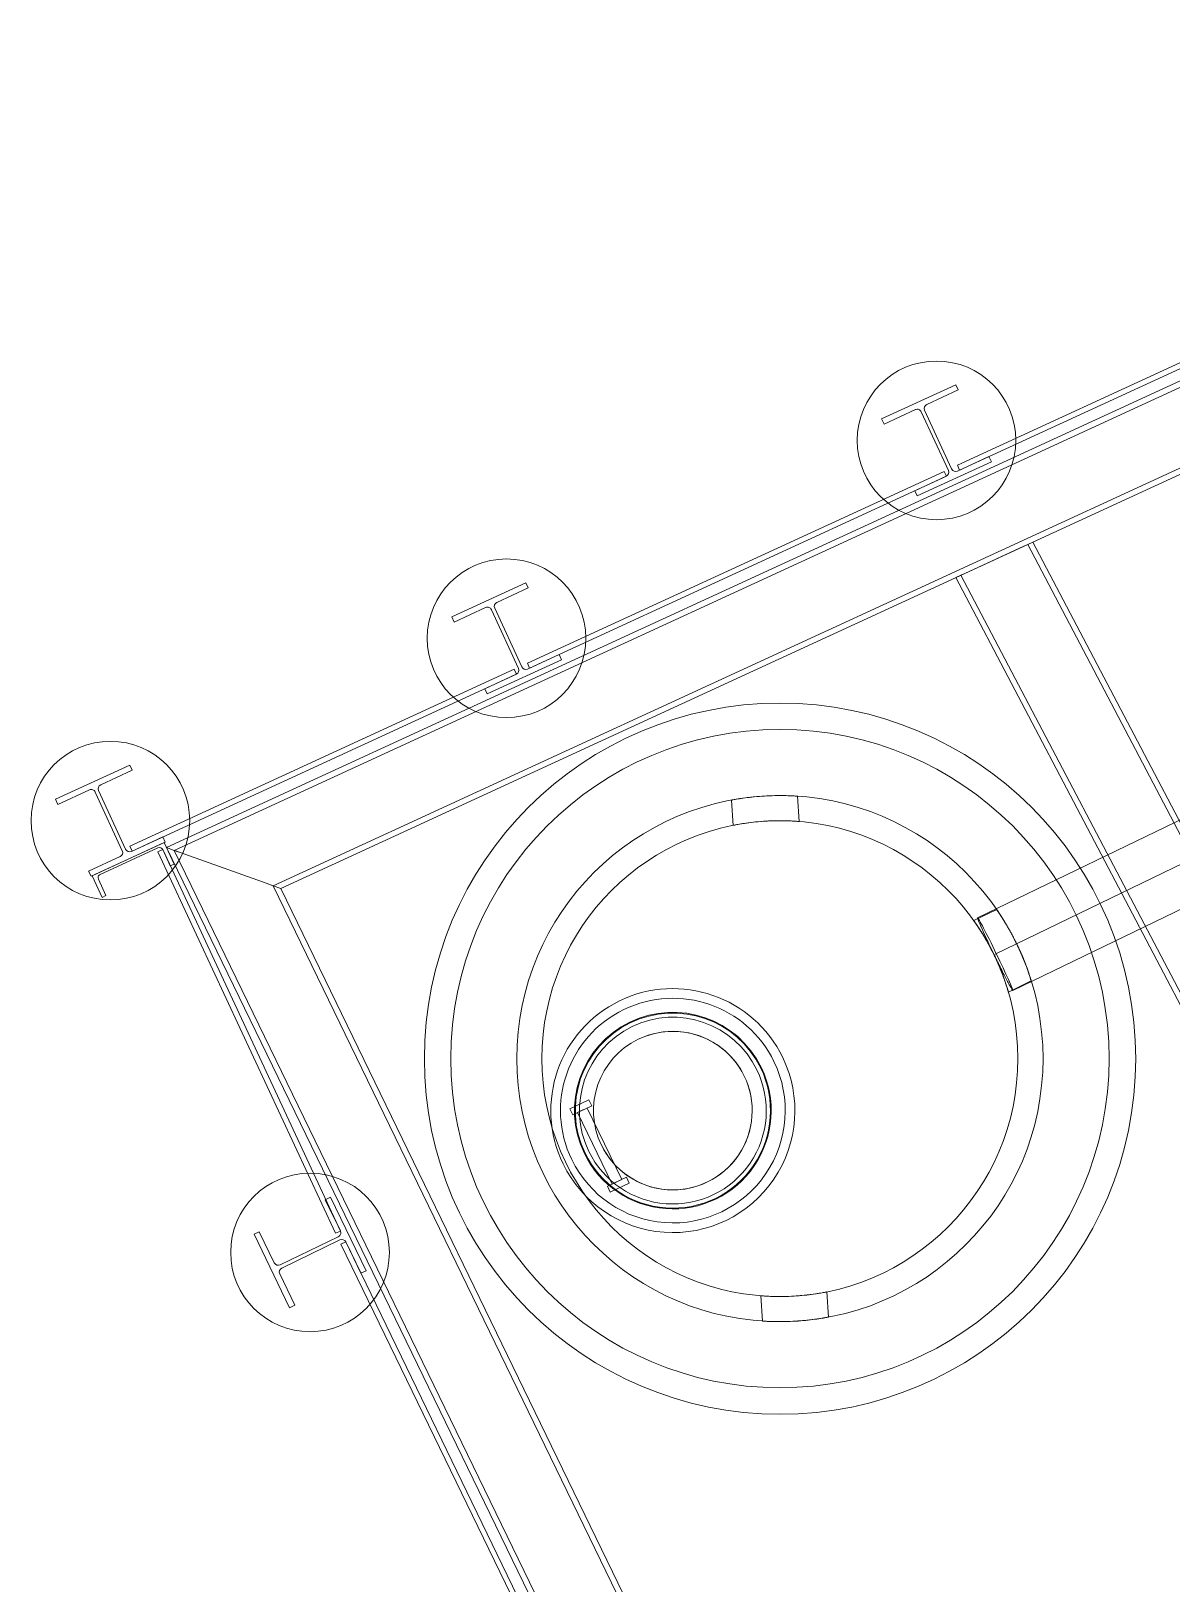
# Model space of a CAD drawing. Header units: metres. Extents: x 1753726 to 1755216, y 5920592 to 5921703.
# Drawn here: x 1754023.32 to 1754027.64, y 5920996.07 to 5921001.94 of the extents above; entities that cross this region are included whole.
import ezdxf

# ---------------------------------------------------------------- set-up
doc = ezdxf.new("R2010")
doc.units = ezdxf.units.M
doc.linetypes.add('CENTER', pattern=[50.8, 31.75, -6.35, 6.35, -6.35])
doc.linetypes.add('HIDDEN2', pattern=[4.7625, 3.175, -1.5875])
for name, color, linetype, lineweight in [('A-FLOR-____-OTLN', 9, 'Continuous', 9), ('A-GENM-____-OTLN', 4, 'Continuous', 9), ('A-WALL-____-OTLN', 2, 'Continuous', 9), ('P-PIPE-____-CNTR', 1, 'CENTER', 9), ('P-PIPE-____-OTLN', 6, 'HIDDEN2', 18), ('S-BEAM-____-OTLN', 7, 'Continuous', 9), ('S-COLS-____-OTLN', 52, 'Continuous', 9), ('S-FNDN-____-OTLN', 7, 'Continuous', 9)]:
    doc.layers.add(name, color=color, linetype=linetype, lineweight=lineweight)

# ---------------------------------------------------------------- blocks, each defined once
blk = doc.blocks.new('308492-ARUP-TUTB-MOD-0001_rvt-1-X-ARUP-GL-HERNE_BAY_ALIGNMENT')
at = {"layer": 'P-PIPE-____-CNTR'}
blk.add_line((1754028.2748, 5920999.08), (1754026.971, 5920998.448), dxfattribs=at)
blk.add_line((1754028.2748, 5920999.08), (1754026.971, 5920998.448), dxfattribs=at)
at = {"layer": 'P-PIPE-____-OTLN'}
for p, q in [((1754028.2083, 5920999.2173), (1754026.9045, 5920998.5852)), ((1754027.0375, 5920998.3108), (1754028.3413, 5920998.9428))]:
    blk.add_line(p, q, dxfattribs=at)
for start_param, end_param in [(0, 1.570796), (4.712389, 6.283185), (1.570796, 3.141593), (3.141593, 4.712389)]:
    blk.add_ellipse((1754026.971, 5920998.448), major_axis=(-0.0665, 0.1372), ratio=0.029803, start_param=start_param, end_param=end_param, dxfattribs=at)
blk = doc.blocks.new('Generic Model - Access Cover - WSL - Floor Base - Inspector Riser 2-4531329-X-ARUP-GL-HERNE_BAY_ALIGNMENT')
at = {"layer": 'A-GENM-____-OTLN'}
for radius, start, end in [(0.4615, 0, 180), (0.4615, 0, 180), (0.425, 0, 180), (0.425, 0, 180), (0.3719, 0, 180), (0.3691, 0, 180), (0.3533, 0, 180), (0.3533, 0, 180), (0.3533, 0, 180), (0.3, 0, 180), (0.3, 0, 180), (0.4615, 180, 0), (0.4615, 180, 0), (0.425, 180, 0), (0.425, 180, 0), (0.3719, 180, 0), (0.3691, 180, 0), (0.3533, 180, 0), (0.3533, 180, 0), (0.3533, 180, 0), (0.3, 180, 0), (0.3, 180, 0)]:
    blk.add_arc((0, 0), radius, start, end, dxfattribs=at)
blk = doc.blocks.new('Arup_Vertical Circulation_Cat Ladder_with Cage_AU - Generic-4532416-X-ARUP-GL-HERNE_BAY_ALIGNMENT')
at = {"layer": 'A-GENM-____-OTLN'}
for p, q in [((-0.175, -0.19), (-0.175, -0.11)), ((-0.175, -0.11), (-0.15, -0.11)), ((-0.15, -0.11), (-0.175, -0.11)), ((-0.175, -0.11), (-0.175, -0.19)), ((-0.15, -0.11), (-0.15, -0.19)), ((-0.15, -0.19), (-0.15, -0.11)), ((0.15, -0.11), (0.175, -0.11)), ((0.15, -0.19), (0.15, -0.11)), ((0.15, -0.11), (0.15, -0.19)), ((0.175, -0.11), (0.15, -0.11)), ((0.175, -0.11), (0.175, -0.19)), ((0.175, -0.19), (0.175, -0.11)), ((0.15, -0.13), (-0.15, -0.13)), ((-0.15, -0.13), (-0.15, -0.15)), ((0.15, -0.13), (-0.15, -0.13)), ((-0.15, -0.13), (-0.15, -0.15)), ((0.15, -0.13), (-0.15, -0.13)), ((-0.15, -0.13), (-0.15, -0.15)), ((0.15, -0.13), (-0.15, -0.13)), ((-0.15, -0.13), (-0.15, -0.15)), ((0.15, -0.13), (-0.15, -0.13)), ((-0.15, -0.13), (-0.15, -0.15)), ((0.15, -0.13), (-0.15, -0.13)), ((-0.15, -0.13), (-0.15, -0.15)), ((0.15, -0.13), (-0.15, -0.13)), ((-0.15, -0.13), (-0.15, -0.15)), ((0.15, -0.13), (-0.15, -0.13)), ((-0.15, -0.13), (-0.15, -0.15)), ((-0.15, -0.15), (-0.15, -0.17)), ((-0.15, -0.15), (-0.15, -0.17)), ((-0.15, -0.15), (-0.15, -0.17)), ((-0.15, -0.15), (-0.15, -0.17)), ((-0.15, -0.15), (-0.15, -0.17)), ((-0.15, -0.15), (-0.15, -0.17)), ((-0.15, -0.15), (-0.15, -0.17)), ((-0.15, -0.15), (-0.15, -0.17)), ((-0.15, -0.17), (0.15, -0.17)), ((-0.15, -0.17), (0.15, -0.17)), ((-0.15, -0.17), (0.15, -0.17)), ((-0.15, -0.17), (0.15, -0.17)), ((-0.15, -0.17), (0.15, -0.17)), ((-0.15, -0.17), (0.15, -0.17)), ((-0.15, -0.17), (0.15, -0.17)), ((-0.15, -0.17), (0.15, -0.17)), ((0.15, -0.15), (0.15, -0.13)), ((0.15, -0.15), (0.15, -0.13)), ((0.15, -0.15), (0.15, -0.13)), ((0.15, -0.15), (0.15, -0.13)), ((0.15, -0.15), (0.15, -0.13)), ((0.15, -0.15), (0.15, -0.13)), ((0.15, -0.15), (0.15, -0.13)), ((0.15, -0.15), (0.15, -0.13)), ((0.15, -0.17), (0.15, -0.15)), ((0.15, -0.17), (0.15, -0.15)), ((0.15, -0.17), (0.15, -0.15)), ((0.15, -0.17), (0.15, -0.15)), ((0.15, -0.17), (0.15, -0.15)), ((0.15, -0.17), (0.15, -0.15)), ((0.15, -0.17), (0.15, -0.15)), ((0.15, -0.17), (0.15, -0.15)), ((-0.15, -0.19), (-0.175, -0.19)), ((-0.175, -0.19), (-0.15, -0.19)), ((0.175, -0.19), (0.15, -0.19)), ((0.15, -0.19), (0.175, -0.19))]:
    blk.add_line(p, q, dxfattribs=at)
blk = doc.blocks.new('308492-ARUP-STPW-MOD-1800_rvt-1-X-ARUP-GL-HERNE_BAY_ALIGNMENT')
at = {"layer": 'A-FLOR-____-OTLN'}
for centre, radius, start, end in [((1754026.1571, 5920998.053), 1.345, 0, 180), ((1754026.1571, 5920998.053), 1.345, 0, 180), ((1754026.1567, 5920998.0532), 0.995, 0, 180), ((1754026.1567, 5920998.0532), 0.995, 0, 180), ((1754025.7519, 5920997.8566), 0.3, 295.86305, 115.86305), ((1754025.7519, 5920997.8566), 0.3, 295.86305, 115.86305), ((1754025.7519, 5920997.8566), 0.3, 115.86305, 295.86305), ((1754025.7519, 5920997.8566), 0.3, 115.86305, 295.86305), ((1754026.1571, 5920998.053), 1.345, 180, 0), ((1754026.1571, 5920998.053), 1.345, 180, 0), ((1754026.1567, 5920998.0532), 0.995, 180, 0), ((1754026.1567, 5920998.0532), 0.995, 180, 0)]:
    blk.add_arc(centre, radius, start, end, dxfattribs=at)
at = {"layer": 'A-WALL-____-OTLN'}
for p, q in [((1754025.9742, 5920999.0313), (1754025.9799, 5920998.9357)), ((1754026.2294, 5920998.9503), (1754026.2238, 5920999.046)), ((1754026.9765, 5920998.6172), (1754026.8899, 5920998.5752)), ((1754027.0207, 5920998.3052), (1754027.1073, 5920998.3472)), ((1754026.0847, 5920997.1561), (1754026.0903, 5920997.0604)), ((1754026.3399, 5920997.0752), (1754026.3343, 5920997.1709))]:
    blk.add_line(p, q, dxfattribs=at)
for radius, start, end in [(1.245, 0, 180), (1.245, 0, 180), (0.995, 0, 180), (0.995, 0, 180), (0.995, 0, 180), (0.995, 0, 180), (0.9, 0, 180), (0.9, 0, 180), (1.245, 180, 0), (1.245, 180, 0), (0.995, 180, 0), (0.995, 180, 0), (0.995, 180, 0), (0.995, 180, 0), (0.9, 180, 0), (0.9, 180, 0)]:
    blk.add_arc((1754026.1567, 5920998.0532), radius, start, end, dxfattribs=at)
for points, knots in [([(1754026.2238, 5920999.046), (1754026.2238, 5920999.046), (1754026.2228, 5920999.046), (1754026.2182, 5920999.0463), (1754026.2107, 5920999.0468), (1754026.1969, 5920999.0475), (1754026.1734, 5920999.0483), (1754026.1379, 5920999.0483), (1754026.0985, 5920999.0468), (1754026.0593, 5920999.0437), (1754026.024, 5920999.0395), (1754026.0007, 5920999.036), (1754025.9872, 5920999.0337), (1754025.9797, 5920999.0324), (1754025.9752, 5920999.0315), (1754025.9742, 5920999.0313), (1754025.9742, 5920999.0313)], [0, 0, 0, 0, 0.05, 0.1, 0.15, 0.2, 0.3, 0.4, 0.5, 0.6, 0.7, 0.8, 0.85, 0.9, 0.95, 1, 1, 1, 1]), ([(1754025.9742, 5920999.0313), (1754025.9742, 5920999.0313), (1754025.9752, 5920999.0315), (1754025.9798, 5920999.0324), (1754025.9872, 5920999.0337), (1754026.0007, 5920999.036), (1754026.0237, 5920999.0395), (1754026.059, 5920999.0437), (1754026.0985, 5920999.0468), (1754026.1382, 5920999.0483), (1754026.1737, 5920999.0483), (1754026.197, 5920999.0475), (1754026.2106, 5920999.0468), (1754026.2182, 5920999.0463), (1754026.2228, 5920999.046), (1754026.2238, 5920999.046), (1754026.2238, 5920999.046)], [0, 0, 0, 0, 0.05, 0.1, 0.15, 0.2, 0.3, 0.4, 0.5, 0.6, 0.7, 0.8, 0.85, 0.9, 0.95, 1, 1, 1, 1]), ([(1754025.9799, 5920998.9357), (1754025.9799, 5920998.9357), (1754025.9809, 5920998.9359), (1754025.9854, 5920998.9368), (1754025.9928, 5920998.9382), (1754026.0063, 5920998.9406), (1754026.0296, 5920998.9444), (1754026.0649, 5920998.9488), (1754026.1041, 5920998.952), (1754026.1434, 5920998.9534), (1754026.179, 5920998.9531), (1754026.2025, 5920998.9521), (1754026.2163, 5920998.9513), (1754026.2238, 5920998.9507), (1754026.2284, 5920998.9504), (1754026.2294, 5920998.9503), (1754026.2294, 5920998.9503)], [0, 0, 0, 0, 0.05, 0.1, 0.15, 0.2, 0.3, 0.4, 0.5, 0.6, 0.7, 0.8, 0.85, 0.9, 0.95, 1, 1, 1, 1]), ([(1754026.2294, 5920998.9503), (1754026.2294, 5920998.9503), (1754026.2284, 5920998.9504), (1754026.2238, 5920998.9507), (1754026.2163, 5920998.9513), (1754026.2026, 5920998.9521), (1754026.1793, 5920998.9531), (1754026.1438, 5920998.9534), (1754026.1041, 5920998.952), (1754026.0646, 5920998.9488), (1754026.0293, 5920998.9444), (1754026.0063, 5920998.9406), (1754025.9928, 5920998.9382), (1754025.9854, 5920998.9368), (1754025.9809, 5920998.9359), (1754025.9799, 5920998.9357), (1754025.9799, 5920998.9357)], [0, 0, 0, 0, 0.05, 0.1, 0.15, 0.2, 0.3, 0.4, 0.5, 0.6, 0.7, 0.8, 0.85, 0.9, 0.95, 1, 1, 1, 1]), ([(1754026.8899, 5920998.5752), (1754026.8899, 5920998.5752), (1754026.8905, 5920998.5743), (1754026.8926, 5920998.5714), (1754026.8955, 5920998.5672), (1754026.8997, 5920998.5612), (1754026.9049, 5920998.5535), (1754026.9087, 5920998.5477), (1754026.9123, 5920998.5423), (1754026.9164, 5920998.5358), (1754026.9219, 5920998.5271), (1754026.9277, 5920998.5175), (1754026.9325, 5920998.5094), (1754026.9362, 5920998.5031), (1754026.94, 5920998.4966), (1754026.9449, 5920998.4877), (1754026.9538, 5920998.4715), (1754026.9611, 5920998.4571), (1754026.9659, 5920998.4471)], [0.006884, 0.006884, 0.006884, 0.006884, 0.1111111, 0.1666667, 0.2222222, 0.3333333, 0.3888889, 0.4444444, 0.4791667, 0.5138889, 0.5833333, 0.6527778, 0.6875, 0.7222222, 0.7569444, 0.7916667, 0.8611111, 1, 1, 1, 1]), ([(1754026.9673, 5920998.4442), (1754026.9635, 5920998.4522), (1754026.9577, 5920998.4638), (1754026.9497, 5920998.479), (1754026.9416, 5920998.4937), (1754026.9317, 5920998.5111), (1754026.9229, 5920998.5254), (1754026.9172, 5920998.5345), (1754026.913, 5920998.5411), (1754026.9081, 5920998.5487), (1754026.9037, 5920998.5553), (1754026.9006, 5920998.5599), (1754026.8984, 5920998.563), (1754026.8965, 5920998.5658), (1754026.8943, 5920998.569), (1754026.8911, 5920998.5735), (1754026.89, 5920998.5751), (1754026.8899, 5920998.5752)], [0, 0, 0, 0, 0.111111, 0.166667, 0.222222, 0.333333, 0.444444, 0.479167, 0.513889, 0.583333, 0.652778, 0.6875, 0.722222, 0.756944, 0.791667, 0.861111, 1, 1, 1, 1]), ([(1754027.0514, 5920998.4886), (1754027.0476, 5920998.4965), (1754027.0417, 5920998.5081), (1754027.0338, 5920998.5232), (1754027.0258, 5920998.5378), (1754027.016, 5920998.555), (1754027.0075, 5920998.5692), (1754027.002, 5920998.5781), (1754026.9979, 5920998.5847), (1754026.9932, 5920998.5921), (1754026.989, 5920998.5985), (1754026.986, 5920998.603), (1754026.984, 5920998.606), (1754026.9822, 5920998.6087), (1754026.9802, 5920998.6117), (1754026.9774, 5920998.6158), (1754026.9765, 5920998.6171), (1754026.9765, 5920998.6171)], [0, 0, 0, 0, 0.1111111, 0.1666667, 0.2222222, 0.3333333, 0.4444444, 0.4791667, 0.5138889, 0.5833333, 0.6527778, 0.6875, 0.7222222, 0.7569444, 0.7916667, 0.8611111, 0.9931142, 0.9931142, 0.9931142, 0.9931142]), ([(1754026.9765, 5920998.6171), (1754026.9765, 5920998.6171), (1754026.9773, 5920998.616), (1754026.9795, 5920998.6127), (1754026.9826, 5920998.6081), (1754026.9879, 5920998.6002), (1754026.9944, 5920998.5902), (1754026.9995, 5920998.5821), (1754027.0036, 5920998.5755), (1754027.0091, 5920998.5666), (1754027.0149, 5920998.5568), (1754027.0197, 5920998.5486), (1754027.0233, 5920998.5421), (1754027.027, 5920998.5355), (1754027.032, 5920998.5265), (1754027.0407, 5920998.5101), (1754027.048, 5920998.4956), (1754027.0528, 5920998.4857)], [0, 0, 0, 0, 0.111111, 0.166667, 0.222222, 0.333333, 0.444444, 0.479167, 0.513889, 0.583333, 0.652778, 0.6875, 0.722222, 0.756944, 0.791667, 0.861111, 1, 1, 1, 1]), ([(1754026.9659, 5920998.4471), (1754026.9698, 5920998.4392), (1754026.9753, 5920998.4274), (1754026.9822, 5920998.4118), (1754026.9888, 5920998.3964), (1754026.9962, 5920998.3778), (1754027.0021, 5920998.3621), (1754027.0057, 5920998.352), (1754027.0083, 5920998.3445), (1754027.0112, 5920998.3359), (1754027.0136, 5920998.3284), (1754027.0153, 5920998.3231), (1754027.0164, 5920998.3195), (1754027.0174, 5920998.3162), (1754027.0186, 5920998.3125), (1754027.0201, 5920998.3072), (1754027.0207, 5920998.3053), (1754027.0207, 5920998.3052)], [0, 0, 0, 0, 0.111111, 0.166667, 0.222222, 0.333333, 0.444444, 0.479167, 0.513889, 0.583333, 0.652778, 0.6875, 0.722222, 0.756944, 0.791667, 0.861111, 1, 1, 1, 1]), ([(1754027.0207, 5920998.3052), (1754027.0207, 5920998.3052), (1754027.0204, 5920998.3062), (1754027.0194, 5920998.3096), (1754027.0179, 5920998.3145), (1754027.0153, 5920998.3233), (1754027.0117, 5920998.3343), (1754027.0088, 5920998.3431), (1754027.0063, 5920998.3504), (1754027.0028, 5920998.36), (1754026.9989, 5920998.3706), (1754026.9956, 5920998.3794), (1754026.9929, 5920998.3862), (1754026.9901, 5920998.3931), (1754026.9862, 5920998.4025), (1754026.9789, 5920998.4195), (1754026.9721, 5920998.4343), (1754026.9673, 5920998.4442)], [0.0068694, 0.0068694, 0.0068694, 0.0068694, 0.1111111, 0.1666667, 0.2222222, 0.3333333, 0.4444444, 0.4791667, 0.5138889, 0.5833333, 0.6527778, 0.6875, 0.7222222, 0.7569444, 0.7916667, 0.8611111, 1, 1, 1, 1]), ([(1754027.1073, 5920998.3472), (1754027.1073, 5920998.3473), (1754027.1069, 5920998.3485), (1754027.1057, 5920998.3524), (1754027.104, 5920998.3576), (1754027.1011, 5920998.3667), (1754027.0973, 5920998.378), (1754027.0941, 5920998.387), (1754027.0914, 5920998.3943), (1754027.0878, 5920998.4041), (1754027.0837, 5920998.4148), (1754027.0802, 5920998.4237), (1754027.0774, 5920998.4305), (1754027.0745, 5920998.4375), (1754027.0705, 5920998.4469), (1754027.0631, 5920998.464), (1754027.0562, 5920998.4787), (1754027.0514, 5920998.4886)], [0, 0, 0, 0, 0.111111, 0.166667, 0.222222, 0.333333, 0.444444, 0.479167, 0.513889, 0.583333, 0.652778, 0.6875, 0.722222, 0.756944, 0.791667, 0.861111, 1, 1, 1, 1]), ([(1754027.0528, 5920998.4857), (1754027.0567, 5920998.4777), (1754027.0622, 5920998.4659), (1754027.0691, 5920998.4503), (1754027.0756, 5920998.435), (1754027.083, 5920998.4167), (1754027.0889, 5920998.4012), (1754027.0925, 5920998.3914), (1754027.0951, 5920998.3841), (1754027.098, 5920998.3758), (1754027.1004, 5920998.3685), (1754027.1021, 5920998.3635), (1754027.1032, 5920998.36), (1754027.1042, 5920998.357), (1754027.1053, 5920998.3534), (1754027.1068, 5920998.3488), (1754027.1073, 5920998.3472), (1754027.1073, 5920998.3472)], [0, 0, 0, 0, 0.1111111, 0.1666667, 0.2222222, 0.3333333, 0.4444444, 0.4791667, 0.5138889, 0.5833333, 0.6527778, 0.6875, 0.7222222, 0.7569444, 0.7916667, 0.8611111, 0.9931273, 0.9931273, 0.9931273, 0.9931273]), ([(1754026.3343, 5920997.1709), (1754026.3342, 5920997.1709), (1754026.3332, 5920997.1707), (1754026.3287, 5920997.1698), (1754026.3213, 5920997.1684), (1754026.3078, 5920997.1659), (1754026.2848, 5920997.1622), (1754026.2496, 5920997.1578), (1754026.21, 5920997.1545), (1754026.1704, 5920997.1531), (1754026.1348, 5920997.1533), (1754026.1115, 5920997.1543), (1754026.0978, 5920997.1551), (1754026.0903, 5920997.1557), (1754026.0857, 5920997.156), (1754026.0847, 5920997.1561), (1754026.0847, 5920997.1561)], [0, 0, 0, 0, 0.05, 0.1, 0.15, 0.2, 0.3, 0.4, 0.5, 0.6, 0.7, 0.8, 0.85, 0.9, 0.95, 1, 1, 1, 1]), ([(1754026.0847, 5920997.1561), (1754026.0847, 5920997.1561), (1754026.0857, 5920997.156), (1754026.0903, 5920997.1557), (1754026.0978, 5920997.1551), (1754026.1116, 5920997.1543), (1754026.1351, 5920997.1533), (1754026.1707, 5920997.1531), (1754026.21, 5920997.1545), (1754026.2492, 5920997.1577), (1754026.2845, 5920997.1621), (1754026.3078, 5920997.1659), (1754026.3213, 5920997.1684), (1754026.3287, 5920997.1698), (1754026.3333, 5920997.1707), (1754026.3343, 5920997.1709), (1754026.3343, 5920997.1709)], [0, 0, 0, 0, 0.05, 0.1, 0.15, 0.2, 0.3, 0.4, 0.5, 0.6, 0.7, 0.8, 0.85, 0.9, 0.95, 1, 1, 1, 1]), ([(1754026.0903, 5920997.0604), (1754026.0903, 5920997.0604), (1754026.0914, 5920997.0604), (1754026.096, 5920997.0601), (1754026.1035, 5920997.0596), (1754026.1171, 5920997.059), (1754026.1404, 5920997.0582), (1754026.176, 5920997.0582), (1754026.2156, 5920997.0597), (1754026.2551, 5920997.0629), (1754026.2904, 5920997.0671), (1754026.3135, 5920997.0706), (1754026.3269, 5920997.0729), (1754026.3343, 5920997.0742), (1754026.3389, 5920997.075), (1754026.3399, 5920997.0752), (1754026.3399, 5920997.0752)], [0, 0, 0, 0, 0.05, 0.1, 0.15, 0.2, 0.3, 0.4, 0.5, 0.6, 0.7, 0.8, 0.85, 0.9, 0.95, 1, 1, 1, 1]), ([(1754026.3399, 5920997.0752), (1754026.3399, 5920997.0752), (1754026.3389, 5920997.075), (1754026.3344, 5920997.0742), (1754026.327, 5920997.0729), (1754026.3134, 5920997.0706), (1754026.2901, 5920997.067), (1754026.2548, 5920997.0628), (1754026.2156, 5920997.0597), (1754026.1763, 5920997.0582), (1754026.1407, 5920997.0582), (1754026.1172, 5920997.059), (1754026.1035, 5920997.0596), (1754026.0959, 5920997.0601), (1754026.0913, 5920997.0604), (1754026.0903, 5920997.0604), (1754026.0903, 5920997.0604)], [0, 0, 0, 0, 0.05, 0.1, 0.15, 0.2, 0.3, 0.4, 0.5, 0.6, 0.7, 0.8, 0.85, 0.9, 0.95, 1, 1, 1, 1])]:
    blk.add_open_spline(points, degree=3, knots=knots, dxfattribs=at)
at = {"layer": 'A-GENM-____-OTLN'}
for name, p, rotation in [('Generic Model - Access Cover - WSL - Floor Base - Inspector Riser 2-4531329-X-ARUP-GL-HERNE_BAY_ALIGNMENT', (1754025.7519, 5920997.8566), 25.86304655932318), ('Arup_Vertical Circulation_Cat Ladder_with Cage_AU - Generic-4532416-X-ARUP-GL-HERNE_BAY_ALIGNMENT', (1754025.6099, 5920997.788), 295.8398120928668)]:
    blk.add_blockref(name, p, dxfattribs=dict(at, rotation=rotation))
blk = doc.blocks.new('Arup_Column_Steel I Section_UC_AU - 310UC137-4457646-X-ARUP-GL-HERNE_BAY_ALIGNMENT')
at = {"layer": 'S-COLS-____-OTLN'}
for p, q in [((0.1545, 0.1605), (-0.1545, 0.1605)), ((-0.1545, 0.1605), (-0.1545, 0.1388)), ((-0.1545, 0.1605), (-0.1545, 0.1388)), ((0.1545, 0.1605), (-0.1545, 0.1605)), ((-0.1545, 0.1388), (-0.0234, 0.1388)), ((-0.1545, 0.1388), (-0.0234, 0.1388)), ((-0.0069, 0.1223), (-0.0069, -0.1223)), ((-0.0069, 0.1223), (-0.0069, -0.1223)), ((0.0069, -0.1223), (0.0069, 0.1223)), ((0.0069, -0.1223), (0.0069, 0.1223)), ((0.0234, 0.1388), (0.1545, 0.1388)), ((0.0234, 0.1388), (0.1545, 0.1388)), ((0.1545, 0.1388), (0.1545, 0.1605)), ((0.1545, 0.1388), (0.1545, 0.1605)), ((-0.0234, -0.1388), (-0.1545, -0.1388)), ((-0.1545, -0.1388), (-0.1545, -0.1605)), ((-0.1545, -0.1388), (-0.1545, -0.1605)), ((-0.0234, -0.1388), (-0.1545, -0.1388)), ((-0.1545, -0.1605), (0.1545, -0.1605)), ((-0.1545, -0.1605), (0.1545, -0.1605)), ((0.1545, -0.1388), (0.0234, -0.1388)), ((0.1545, -0.1388), (0.0234, -0.1388)), ((0.1545, -0.1605), (0.1545, -0.1388)), ((0.1545, -0.1605), (0.1545, -0.1388))]:
    blk.add_line(p, q, dxfattribs=at)
for centre, start_param, end_param in [((-0.0234, 0.1223), 4.712389, 6.283185), ((-0.0234, 0.1223), 4.712389, 6.283185), ((0.0234, 0.1223), 0, 1.570796), ((0.0234, 0.1223), 0, 1.570796), ((-0.0234, -0.1223), 3.141593, 4.712389), ((-0.0234, -0.1223), 3.141593, 4.712389), ((0.0234, -0.1223), 1.570796, 3.141593), ((0.0234, -0.1223), 1.570796, 3.141593)]:
    blk.add_ellipse(centre, major_axis=(0, 0.0165), ratio=1, start_param=start_param, end_param=end_param, dxfattribs=at)
blk = doc.blocks.new('Structural Foundation - Soft Pile - 600mm Dia-4392474-X-ARUP-GL-HERNE_BAY_ALIGNMENT')
at = {"layer": 'S-FNDN-____-OTLN'}
for start, end in [(0, 180), (0, 180), (180, 0), (180, 0)]:
    blk.add_arc((0, 0), 0.3, start, end, dxfattribs=at)
blk = doc.blocks.new('Arup_Column_Steel C Channel_PFC_AU - 300PFC-4477111-X-ARUP-GL-HERNE_BAY_ALIGNMENT')
at = {"layer": 'S-COLS-____-OTLN'}
for p, q in [((0.0628, 0.15), (-0.0272, 0.15)), ((-0.0272, 0.15), (-0.0272, -0.15)), ((-0.0272, 0.15), (-0.0272, -0.15)), ((0.0628, 0.15), (-0.0272, 0.15)), ((-0.0192, -0.12), (-0.0192, 0.12)), ((-0.0192, -0.12), (-0.0192, 0.12)), ((-0.0052, 0.134), (0.0628, 0.134)), ((-0.0052, 0.134), (0.0628, 0.134)), ((0.0628, 0.134), (0.0628, 0.15)), ((0.0628, 0.134), (0.0628, 0.15)), ((-0.0272, -0.15), (0.0628, -0.15)), ((-0.0272, -0.15), (0.0628, -0.15)), ((0.0628, -0.134), (-0.0052, -0.134)), ((0.0628, -0.134), (-0.0052, -0.134)), ((0.0628, -0.15), (0.0628, -0.134)), ((0.0628, -0.15), (0.0628, -0.134))]:
    blk.add_line(p, q, dxfattribs=at)
for centre, start_param, end_param in [((-0.0052, 0.12), 0, 1.570796), ((-0.0052, 0.12), 0, 1.570796), ((-0.0052, -0.12), 1.570796, 3.141593), ((-0.0052, -0.12), 1.570796, 3.141593)]:
    blk.add_ellipse(centre, major_axis=(0, 0.014), ratio=1, start_param=start_param, end_param=end_param, dxfattribs=at)
blk = doc.blocks.new('308492-ARUP-STTW-MOD-1300_rvt-1-X-ARUP-GL-HERNE_BAY_ALIGNMENT')
at = {"layer": 'A-WALL-____-OTLN'}
for p, q in [((1754028.6988, 5921001.1595), (1754026.8278, 5921000.2976)), ((1754026.8278, 5921000.2976), (1754028.6988, 5921001.1595)), ((1754028.7072, 5921001.1413), (1754026.8361, 5921000.2794)), ((1754026.8361, 5921000.2794), (1754028.7072, 5921001.1413)), ((1754026.7778, 5921000.2746), (1754025.2019, 5920999.5489)), ((1754025.2019, 5920999.5489), (1754026.7778, 5921000.2746)), ((1754026.7778, 5921000.2746), (1754026.7862, 5921000.2564)), ((1754026.7862, 5921000.2564), (1754026.7778, 5921000.2746)), ((1754026.8361, 5921000.2794), (1754026.8278, 5921000.2976)), ((1754026.8361, 5921000.2794), (1754026.8278, 5921000.2976)), ((1754026.7862, 5921000.2564), (1754025.2102, 5920999.5307)), ((1754025.2102, 5920999.5307), (1754026.7862, 5921000.2564)), ((1754025.1519, 5920999.5259), (1754023.6986, 5920998.8567)), ((1754023.6986, 5920998.8567), (1754025.1519, 5920999.5259)), ((1754025.1603, 5920999.5077), (1754023.7069, 5920998.8385)), ((1754023.7069, 5920998.8385), (1754025.1603, 5920999.5077)), ((1754025.1519, 5920999.5259), (1754025.1603, 5920999.5077)), ((1754025.1603, 5920999.5077), (1754025.1519, 5920999.5259)), ((1754025.2102, 5920999.5307), (1754025.2019, 5920999.5489)), ((1754025.2102, 5920999.5307), (1754025.2019, 5920999.5489)), ((1754023.7069, 5920998.8385), (1754023.6986, 5920998.8567)), ((1754023.7069, 5920998.8385), (1754023.6986, 5920998.8567)), ((1754023.8047, 5920998.8353), (1754023.8228, 5920998.8438)), ((1754023.8228, 5920998.8438), (1754023.8047, 5920998.8353)), ((1754023.8047, 5920998.8353), (1754024.4765, 5920997.3925)), ((1754024.4765, 5920997.3925), (1754023.8047, 5920998.8353)), ((1754023.8228, 5920998.8438), (1754024.4947, 5920997.4009)), ((1754024.4947, 5920997.4009), (1754023.8228, 5920998.8438)), ((1754024.4947, 5920997.4009), (1754024.4765, 5920997.3925)), ((1754024.4947, 5920997.4009), (1754024.4765, 5920997.3925)), ((1754024.4968, 5920997.3508), (1754024.5148, 5920997.3596)), ((1754024.4968, 5920997.3508), (1754024.5148, 5920997.3596)), ((1754025.2471, 5920995.8031), (1754024.4968, 5920997.3508)), ((1754024.4968, 5920997.3508), (1754025.2471, 5920995.8031)), ((1754025.2651, 5920995.8118), (1754024.5148, 5920997.3596)), ((1754024.5148, 5920997.3596), (1754025.2651, 5920995.8118))]:
    blk.add_line(p, q, dxfattribs=at)
at = {"layer": 'S-BEAM-____-OTLN'}
for p, q in [((1754023.837, 5920998.8514), (1754030.5423, 5921001.9404)), ((1754023.837, 5920998.8514), (1754030.5423, 5921001.9404)), ((1754030.5317, 5921001.9116), (1754023.8662, 5920998.8409)), ((1754023.8662, 5920998.8409), (1754030.5317, 5921001.9116)), ((1754023.8662, 5920998.8409), (1754030.5317, 5921001.9116)), ((1754024.2397, 5920998.7073), (1754030.3957, 5921001.5433)), ((1754030.3957, 5921001.5433), (1754024.2397, 5920998.7073)), ((1754024.2397, 5920998.7073), (1754030.3957, 5921001.5433)), ((1754024.2689, 5920998.6969), (1754030.3851, 5921001.5145)), ((1754024.2689, 5920998.6969), (1754030.3851, 5921001.5145)), ((1754027.0786, 5920999.9913), (1754026.8562, 5920999.8888)), ((1754026.8562, 5920999.8888), (1754027.0786, 5920999.9913)), ((1754027.0937, 5920999.9982), (1754027.1134, 5921000.0073)), ((1754027.0937, 5920999.9982), (1754027.1134, 5921000.0073)), ((1754028.9447, 5920996.4732), (1754027.0937, 5920999.9982)), ((1754028.9447, 5920996.4732), (1754027.0937, 5920999.9982)), ((1754027.0937, 5920999.9982), (1754028.9447, 5920996.4732)), ((1754027.1134, 5921000.0073), (1754028.9628, 5920996.4855)), ((1754027.1134, 5921000.0073), (1754028.9628, 5920996.4855)), ((1754026.8412, 5920999.8819), (1754026.8214, 5920999.8728)), ((1754026.8214, 5920999.8728), (1754026.8412, 5920999.8819)), ((1754026.8214, 5920999.8728), (1754028.6951, 5920996.3049)), ((1754026.8214, 5920999.8728), (1754028.6951, 5920996.3049)), ((1754026.8412, 5920999.8819), (1754028.7132, 5920996.3171)), ((1754026.8412, 5920999.8819), (1754028.7132, 5920996.3171)), ((1754026.8412, 5920999.8819), (1754028.7132, 5920996.3171)), ((1754023.837, 5920998.8514), (1754023.8662, 5920998.8409)), ((1754023.8662, 5920998.8409), (1754023.837, 5920998.8514)), ((1754026.1085, 5920994.173), (1754023.837, 5920998.8514)), ((1754026.1085, 5920994.173), (1754023.837, 5920998.8514)), ((1754023.837, 5920998.8514), (1754023.8662, 5920998.8409)), ((1754023.8662, 5920998.8409), (1754023.837, 5920998.8514)), ((1754023.8662, 5920998.8409), (1754026.1171, 5920994.2049)), ((1754026.1171, 5920994.2049), (1754023.8662, 5920998.8409)), ((1754026.1171, 5920994.2049), (1754023.8662, 5920998.8409)), ((1754023.8884, 5920998.833), (1754024.2175, 5920998.7153)), ((1754024.2175, 5920998.7153), (1754023.8884, 5920998.833)), ((1754023.8884, 5920998.833), (1754024.2175, 5920998.7153)), ((1754024.2175, 5920998.7153), (1754023.8884, 5920998.833)), ((1754024.2689, 5920998.6969), (1754024.2397, 5920998.7073)), ((1754024.2397, 5920998.7073), (1754024.2689, 5920998.6969)), ((1754026.2271, 5920994.614), (1754024.2397, 5920998.7073)), ((1754024.2397, 5920998.7073), (1754026.2271, 5920994.614)), ((1754026.2271, 5920994.614), (1754024.2397, 5920998.7073)), ((1754024.2689, 5920998.6969), (1754024.2397, 5920998.7073)), ((1754024.2397, 5920998.7073), (1754024.2689, 5920998.6969)), ((1754024.2689, 5920998.6969), (1754026.2357, 5920994.646)), ((1754026.2357, 5920994.646), (1754024.2689, 5920998.6969))]:
    blk.add_line(p, q, dxfattribs=at)
at = {"layer": 'S-BEAM-____-OTLN', "flags": 128}
for points in [[(1754027.0786, 5920999.9913), (1754027.088, 5920999.9956)], [(1754027.0937, 5920999.9982), (1754027.0852, 5920999.9943)], [(1754026.8412, 5920999.8819), (1754026.8497, 5920999.8858)], [(1754026.8562, 5920999.8888), (1754026.8468, 5920999.8845)], [(1754023.8662, 5920998.8409), (1754023.8761, 5920998.8374), (1754023.8884, 5920998.833)], [(1754023.8662, 5920998.8409), (1754023.8761, 5920998.8374), (1754023.8884, 5920998.833)], [(1754023.8884, 5920998.833), (1754023.8799, 5920998.836), (1754023.87, 5920998.8396)], [(1754023.8884, 5920998.833), (1754023.8799, 5920998.836), (1754023.87, 5920998.8396)], [(1754024.2175, 5920998.7153), (1754024.226, 5920998.7122), (1754024.236, 5920998.7087)], [(1754024.2397, 5920998.7073), (1754024.2298, 5920998.7109), (1754024.2175, 5920998.7153)], [(1754024.2175, 5920998.7153), (1754024.226, 5920998.7122), (1754024.236, 5920998.7087)], [(1754024.2397, 5920998.7073), (1754024.2298, 5920998.7109), (1754024.2175, 5920998.7153)]]:
    blk.add_lwpolyline(points, dxfattribs=at)
at = {"layer": 'S-COLS-____-OTLN'}
for name, p, rotation in [('Arup_Column_Steel I Section_UC_AU - 310UC137-4457646-X-ARUP-GL-HERNE_BAY_ALIGNMENT', (1754026.7488, 5921000.392), 204.7241879934299), ('Arup_Column_Steel I Section_UC_AU - 310UC137-4457646-X-ARUP-GL-HERNE_BAY_ALIGNMENT', (1754025.1229, 5920999.6433), 204.7241879934299), ('Arup_Column_Steel I Section_UC_AU - 310UC137-4457646-X-ARUP-GL-HERNE_BAY_ALIGNMENT', (1754023.6248, 5920998.9535), 204.7241879934299), ('Arup_Column_Steel C Channel_PFC_AU - 300PFC-4477111-X-ARUP-GL-HERNE_BAY_ALIGNMENT', (1754023.7033, 5920998.783), 294.7241879934096), ('Arup_Column_Steel I Section_UC_AU - 310UC137-4457646-X-ARUP-GL-HERNE_BAY_ALIGNMENT', (1754024.3797, 5920997.3201), 115.8630465594234)]:
    blk.add_blockref(name, p, dxfattribs=dict(at, rotation=rotation))
at = {"layer": 'S-FNDN-____-OTLN'}
for p in [(1754026.7488, 5921000.392), (1754025.1229, 5920999.6433), (1754023.6248, 5920998.9535), (1754024.3797, 5920997.3201)]:
    blk.add_blockref('Structural Foundation - Soft Pile - 600mm Dia-4392474-X-ARUP-GL-HERNE_BAY_ALIGNMENT', p, dxfattribs=at)

msp = doc.modelspace()

# ---------------------------------------------------------------- block references
for name in ['308492-ARUP-TUTB-MOD-0001_rvt-1-X-ARUP-GL-HERNE_BAY_ALIGNMENT', '308492-ARUP-STTW-MOD-1300_rvt-1-X-ARUP-GL-HERNE_BAY_ALIGNMENT', '308492-ARUP-STPW-MOD-1800_rvt-1-X-ARUP-GL-HERNE_BAY_ALIGNMENT']:
    msp.add_blockref(name, (0, 0))

doc.saveas('drawing.dxf')
